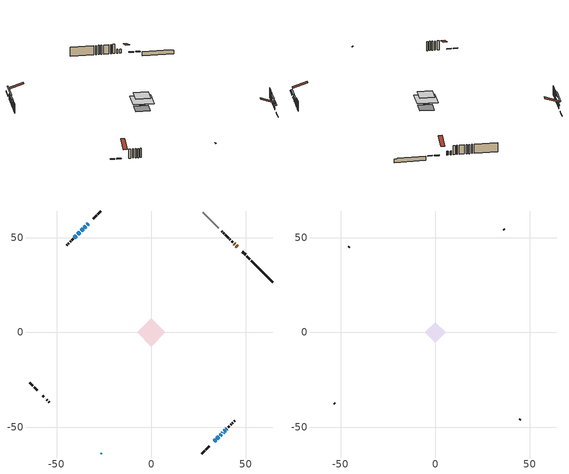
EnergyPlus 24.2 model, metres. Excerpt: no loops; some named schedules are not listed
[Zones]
conditioned space
 floor outside (Floor1 construction): -1.97,0 0,1.97 1.97,0 0,-1.97 z0.53
 floor adiabatic (AdiabaticFloorConstruction): -7.53,0 0,7.53 7.53,0 0,-7.53 z2.97
 floor foundation (Slab1 construction): -5.14,0 0,5.14 5.14,0 0,-5.14 z-1.7
 wall outside (RimJoist1 construction): 26.59,-64.2 28.27,-62.53 / -64.2,-26.59 -62.53,-28.27 / -26.59,64.2 -28.27,62.53 / 52.17,38.63 50.49,40.3 z0.53:0.83
 wall outside (RimJoist2 construction): 28.93,-61.87 30.61,-60.19 / -61.87,-28.93 -60.19,-30.61 / -28.93,61.87 -30.61,60.19 / 49.84,40.96 48.16,42.64 z0.53:0.83
 wall outside (AdiabaticWallConstruction 1): 44.17,46.62 43.79,47.01 z0.53:2.56
 wall outside (AdiabaticWallConstruction): -33.33,57.47 -33.92,56.87 z0.53:2.26; 33.33,-57.47 34,-56.8 / 39.68,-51.12 39.99,-50.81 z0.53:1.5; -34.58,56.22 -35.39,55.41 z0.53:1.01; -36.05,54.75 -37.09,53.71 / 34.65,-56.15 35.69,-55.1 / 36.35,-54.45 37.01,-53.78 / 37.67,-53.13 37.99,-52.8 z0.53:1.67; -37.74,53.05 -38.97,51.83 z0.53:2.56; -39.62,51.18 -40.67,50.13 z0.53:1.98; 38.65,-52.15 39.03,-51.77 z0.53:1.73
 wall outside (Wall1 construction): 40.65,-50.15 41.33,-49.47 / -57.47,-33.33 -56.79,-34.01 / -41.32,49.48 -42,48.8 / 43.13,47.66 42.46,48.34 z0.53:5.41
 wall outside (Wall2 construction): 41.98,-48.82 42.19,-48.61 / -56.13,-34.67 -55.92,-34.88 / -42.66,48.14 -42.87,47.93 / 41.8,49 41.59,49.21 z0.53:5.41
 wall outside (Wall4 construction): 42.85,-47.95 43.18,-47.62 / -55.27,-35.53 -54.94,-35.86 / -43.52,47.28 -43.85,46.95 / 38.49,52.31 38.16,52.64 z0.53:5.41
 wall outside (Wall5 construction): 43.84,-46.96 44.1,-46.69 / -54.28,-36.52 -54.01,-36.79 / -44.51,46.29 -44.78,46.02 / 37.5,53.3 37.23,53.57 z0.53:5.41
 wall foundation (FoundationWall1 construction): 52.83,37.97,-1.7 52.83,37.97,0.53 63.07,27.73,0.53 63.07,27.73,0.19 64.2,26.59,0.19 64.2,26.59,-1.7
 wall othersidecoefficients (AdiabaticWallConstruction 1): 45.44,45.36 44.83,45.97 z0.53:2.56
 wall othersidecoefficients (Wall3 construction): 40.93,49.87 39.15,51.65 z0.53:5.41
 wall adiabatic (Wall7 construction): 35.67,55.13 27.25,63.55 z0.53:5.41
 window (WindowConstruction): -33.33,57.47 -33.92,56.87 z0.53:2.26
 window (WindowConstruction 8): 33.33,-57.47 34,-56.8 z0.53:1.5
 window (WindowConstruction 10): -34.58,56.22 -35.39,55.41 z0.53:1.01
 window (WindowConstruction 1): -36.05,54.75 -37.09,53.71 z0.53:1.67
 window (WindowConstruction 2): 34.65,-56.15 35.69,-55.11 z0.53:1.67
 window (WindowConstruction 3): 36.35,-54.45 37.01,-53.78 z0.53:1.67
 window (WindowConstruction 4): 37.67,-53.13 37.99,-52.8 z0.53:1.67
 window (WindowConstruction 5): -37.74,53.05 -38.97,51.83 z0.53:2.56
 window (WindowConstruction 6): -39.62,51.17 -40.66,50.13 z0.53:1.98
 window (WindowConstruction 9): 38.65,-52.15 39.03,-51.77 z0.53:1.72
 window (WindowConstruction 7): 39.68,-51.11 39.99,-50.81 z0.53:1.5
 door inside (Door): 45.43,45.36 44.83,45.97 z0.53:2.56
 door (Door 1): 44.17,46.62 43.79,47.01 z0.53:2.56
 ceiling adiabatic (AdiabaticFloorConstruction): 0,-7.53 7.53,0 0,7.53 -7.53,0 z2.97
 roof outside (AdiabaticRoofConstruction): -26.09,-64.21,5.41 -26.09,-63.73,5.57 -26.6,-63.73,5.57 -26.6,-64.21,5.41
 skylight (SkylightConstruction): -26.09,-64.2,5.41 -26.09,-63.73,5.56 -26.59,-63.73,5.56 -26.59,-64.2,5.41
attic - vented
 floor to conditioned space (Floor2 construction Reversed): -5.49,0 0,5.49 5.49,0 0,-5.49 z5.41
 wall outside (Wall6 construction): 44.76,-46.04 45.01,-45.79 / -53.35,-37.44 -53.1,-37.69 / -45.43,45.36 -45.68,45.11 / 36.58,54.22 36.33,54.47 z0.53:5.41
 roof outside (Roof1 construction): 32.67,-58.12,5.41 27.33,-52.77,7.93 25.92,-54.18,7.93 31.26,-59.53,5.41; -58.12,-32.67,5.41 -52.77,-27.33,7.93 -54.18,-25.92,7.93 -59.53,-31.26,5.41; -32.67,58.12,5.41 -27.33,52.77,7.93 -25.92,54.18,7.93 -31.26,59.53,5.41; 46.09,44.71,5.41 40.74,39.36,7.93 42.15,37.95,7.93 47.5,43.3,5.41
shading: -34.07,56.73 -33.19,57.61 -33.48,57.9 -34.36,57.02 z2.46; 35.86,-54.94 31.47,-59.33 31.76,-59.62 36.15,-55.23 z4.14; -38.98,51.82 -30.99,59.81 -31.28,60.1 -39.27,52.11 z6.09; -37.23,53.57 -35.9,54.89 -36.2,55.18 -37.52,53.86 z1.87; 35.84,-54.96 34.51,-56.29 34.8,-56.58 36.13,-55.25 z1.87; 37.16,-53.64 36.21,-54.59 36.5,-54.88 37.45,-53.93 z1.87; 38.14,-52.66 37.53,-53.27 37.82,-53.56 38.43,-52.95 z1.87; -40.83,49.97 -35.88,54.92 -36.17,55.21 -41.12,50.26 z5.2; -42.53,48.27 -37.76,53.04 -38.05,53.33 -42.82,48.56 z4.62; 40.89,-49.9 36.78,-54.01 37.08,-54.31 41.19,-50.2 z4.36; 41.86,-48.94 37.82,-52.98 38.11,-53.27 42.15,-49.23 z4.14
[Building]
Building 1: Terrain=Suburbs
[Site:Location]
Montreal Intl AP_QC: Latitude {deg}=45.47; Longitude {deg}=-73.74; Time Zone {hr}=-5; Elevation {m}=36; Keep Site Location Information=Yes
[Site:GroundTemperature:Shallow]
2.07863, -0.316383, -0.508184, 0.628371, 5.19101, 9.73239, 13.6695, 16.1636, 16.3755, 14.347, 10.5102, 6.10817
[Site:WaterMainsTemperature]
Calculation Method=Schedule; Temperature Schedule=mains temperature schedule
[Material] Roughness=Rough; Thermal Absorptance=0.9
Name | Thickness {m} | Conductivity {W/m-K} | Density {kg/m3} | Specific Heat {J/kg-K} | Solar Absorptance | Visible Absorptance
asphalt or fiberglass shingles | 0.00635 | 0.162714 | 1121.4 | 1465.45 | 0.4 | 0.4
asphalt or fiberglass shingles 1 | 0.00635 | 0.162714 | 1121.4 | 1465.45 | 0.7 | 0.7
ceiling loosefill ins | 0.0846667 | 0.0480833 | 16.02 | 1046.75 | 0.7 | 0.7
ceiling stud and cavity | 0.1397 | 0.0768772 | 65.682 | 1177.47 | 0.7 | 0.7
concrete 4.0 in. | 0.1016 | 1.803125 | 2242.8 | 837.4 | 0.7 | 0.7
concrete 8.0 in. | 0.2032 | 1.803125 | 2242.8 | 837.4 | 0.7 | 0.7
door material | 0.04445 | 0.295421 | 512.64 | 1214.23 | 0.7 | 0.7
door material 1 | 0.04445 | 0.0451087 | 512.64 | 1214.23 | 0.7 | 0.7
exterior vertical ins | 0.0298413 | 0.029427 | 32.04 | 1214.23 | 0.7 | 0.7
floor covering | 0.0127 | 0.0433444 | 54.468 | 1339.84 | 0.6 | 0.6
floor rigid ins; rim joist rigid ins; wall rigid ins | 0.051816 | 0.029427 | 32.04 | 1214.23 | 0.7 | 0.7
floor rigid ins 1; roof rigid ins; wall rigid ins 2 | 0.512978 | 0.029427 | 32.04 | 1214.23 | 0.7 | 0.7
floor stud and cavity | 0.1397 | 0.0893242 | 92.3553 | 1139.71 | 0.7 | 0.7
floor stud and cavity 1 | 0.1397 | 1.75129 | 37.0049 | 1207.88 | 0.7 | 0.7
furniture material conditioned space 1 | 0.1524 | 0.115458 | 640.8 | 1214.23 | 0.6 | 0.6
gypsum board | 0.0127 | 0.160291 | 801 | 837.4 | 0.6 | 0.6
gypsum board 1 | 0.0127 | 0.160291 | 801 | 837.4 | 0.7 | 0.7
osb sheathing 0.5 in. | 0.0127 | 0.115458 | 512.64 | 1214.23 | 0.7 | 0.7
osb sheathing 0.75 in. | 0.01905 | 0.115458 | 512.64 | 1214.23 | 0.7 | 0.7
osb sheathing 2.0 in. | 0.0508 | 0.115458 | 512.64 | 1214.23 | 0.7 | 0.7
rim joist stud and cavity | 0.0508 | 0.0453203 | 125.044 | 1163.47 | 0.6 | 0.6
rim joist stud and cavity 1 | 0.0508 | 0.0410046 | 125.044 | 1163.47 | 0.6 | 0.6
roof stud and cavity | 0.18415 | 1.78685 | 37.0049 | 1207.88 | 0.6 | 0.6
wall rigid ins 1 | 0.051816 | 0.029427 | 32.04 | 1214.23 | 0.4 | 0.4
wall stud and cavity | 0.1397 | 0.314844 | 139.0536 | 1170.24 | 0.7 | 0.7
wall stud and cavity 1 | 0.1397 | 0.58773 | 139.0536 | 1170.24 | 0.7 | 0.7
wall stud and cavity 2 | 0.1397 | 0.207399 | 139.0536 | 1170.24 | 0.7 | 0.7
wall stud and cavity 3 | 0.1397 | 0.445742 | 139.0536 | 1170.24 | 0.7 | 0.7
wall stud and cavity 4 | 0.1397 | 0.351067 | 139.0536 | 1170.24 | 0.7 | 0.7
wall stud and cavity 5 | 0.0889 | 6.1454 | 50.32683 | 1063.81 | 0.6 | 0.6
wall stud and cavity 6 | 0.1397 | 0.230274 | 139.0536 | 1170.24 | 0.7 | 0.7
wall stud and cavity 7 | 0.0889 | 0.380278 | 52.3479 | 1209.89 | 0.7 | 0.7
wall stud and cavity 8 | 0.0889 | 0.391764 | 83.0341 | 1211.67 | 0.7 | 0.7
wood siding | 0.0254 | 0.102417 | 544.68 | 1172.36 | 0.4 | 0.4
wood siding 1 | 0.00254 | 0.102417 | 544.68 | 1172.36 | 0.4 | 0.4
wood siding 2; wood siding 3; wood siding 4 | 0.0254 | 0.102417 | 544.68 | 1172.36 | 0.7 | 0.7
[WindowMaterial:SimpleGlazingSystem]
Name | U-Factor {W/m2-K} | Solar Heat Gain Coefficient
SkylightMaterial | 3.81371 | 0.6538
WindowMaterial | 2.17354 | 0.39
WindowMaterial 1 | 2.117894 | 0.4
WindowMaterial 2 | 2.20363 | 0.38
WindowMaterial 3 | 2.45119 | 0.32
WindowMaterial 4 | 2.19795 | 0.39
WindowMaterial 5 | 2.07474 | 0.41
WindowMaterial 6 | 2.49946 | 0.3
WindowMaterial 7 | 2.237132 | 0.37
WindowMaterial 8 | 2.21101 | 0.4
WindowMaterial 9 | 2.42678 | 0.32
[Construction]
AdiabaticFloorConstruction: floor stud and cavity 1, floor rigid ins 1, osb sheathing 0.75 in., floor covering
AdiabaticRoofConstruction: asphalt or fiberglass shingles 1, roof rigid ins, osb sheathing 0.75 in., roof stud and cavity
AdiabaticWallConstruction: wood siding 3, wall rigid ins 2, wall stud and cavity 7, gypsum board
AdiabaticWallConstruction 1: wood siding 4, wall rigid ins 2, wall stud and cavity 7, gypsum board
Door: door material
Door 1: door material 1
Floor1 construction: floor stud and cavity, floor rigid ins, osb sheathing 0.75 in., floor covering
Floor2 construction Reversed: gypsum board, ceiling stud and cavity, ceiling loosefill ins
FoundationWall1 construction: concrete 8.0 in., gypsum board 1
furniture construction conditioned space 1: furniture material conditioned space 1
PartitionWallConstruction: gypsum board, wall stud and cavity 8, gypsum board
RimJoist1 construction: wood siding 2, osb sheathing 2.0 in., rim joist stud and cavity
RimJoist2 construction: wood siding 2, rim joist rigid ins, osb sheathing 2.0 in., rim joist stud and cavity 1
Roof1 construction: asphalt or fiberglass shingles
SkylightConstruction: SkylightMaterial
Slab1 construction: concrete 4.0 in.
Wall1 construction: wood siding, wall rigid ins, osb sheathing 0.5 in., wall stud and cavity, gypsum board
Wall2 construction: wood siding, wall rigid ins, osb sheathing 0.5 in., wall stud and cavity 1, gypsum board
Wall3 construction: wall rigid ins 1, osb sheathing 0.5 in., wall stud and cavity 2, gypsum board
Wall4 construction: wood siding, wall rigid ins, osb sheathing 0.5 in., wall stud and cavity 3, gypsum board
Wall5 construction: wood siding, wall rigid ins, osb sheathing 0.5 in., wall stud and cavity 4, gypsum board
Wall6 construction: wood siding 1, wall stud and cavity 5
Wall7 construction: wall rigid ins 1, osb sheathing 0.5 in., wall stud and cavity 6, gypsum board
WindowConstruction: WindowMaterial
WindowConstruction 1; WindowConstruction 2: WindowMaterial 1
WindowConstruction 10: WindowMaterial 9
WindowConstruction 3: WindowMaterial 2
WindowConstruction 4: WindowMaterial 3
WindowConstruction 5: WindowMaterial 4
WindowConstruction 6: WindowMaterial 5
WindowConstruction 7: WindowMaterial 6
WindowConstruction 8: WindowMaterial 7
WindowConstruction 9: WindowMaterial 8
[Zone] Multiplier=1; Part of Total Floor Area=Yes
Name | Volume {m3}
attic - vented | 24.8448
conditioned space | 413.2
[Space]
Name | Zone | Volume {m3}
attic - vented 1 | attic - vented | 24.8448
conditioned space 1 | conditioned space | 413.2
[ZoneInfiltration:EffectiveLeakageArea]
infil attic - vented 1: Zone or Space=attic - vented 1; Schedule=Always On Discrete; Effective Air Leakage Area {cm2}=2412.8; Stack Coefficient=0.000514488; Wind Coefficient=1.53253e-05
[ZoneMixing]
whole house fan mix: Zone or Space=attic - vented; Schedule=Always On Continuous; Design Flow Rate Calculation Method=Flow/Zone; Design Flow Rate {m3/s}=0; Source Zone or Space=conditioned space
[SurfaceProperty:ExposedFoundationPerimeter]
Slab1: Exposed Perimeter Calculation Method=TotalExposedPerimeter; Total Exposed Perimeter {m}=16.087
[SurfaceProperty:OtherSideCoefficients]
other non-freezing space: Combined Convective/Radiative Film Coefficient {W/m2-K}=8.35; Constant Temperature Coefficient=1; External Dry-Bulb Temperature Coefficient=0; Ground Temperature Coefficient=0; Wind Speed Coefficient=0; Zone Air Temperature Coefficient=0; Constant Temperature Schedule=other non-freezing space; Previous Other Side Temperature Coefficient=0
[InternalMass] Zone or ZoneList=conditioned space; Space or SpaceList=conditioned space 1
Name | Construction | Surface Area {m2}
furniture mass conditioned space 1 | furniture construction conditioned space 1 | 69.588
partition wall mass | PartitionWallConstruction | 173.97
[Lights]
interior lighting: Zone or ZoneList or Space or SpaceList=conditioned space 1; Schedule=interior lighting schedule; Design Level Calculation Method=LightingLevel; Lighting Level {W}=343.2; Return Air Fraction=0; Fraction Radiant=0.6; Fraction Visible=0.2; Fraction Replaceable=1
[People]
occupants: Zone or ZoneList or Space or SpaceList=conditioned space 1; Number of People Schedule=occupants schedule; Number of People Calculation Method=People; Number of People=3; Fraction Radiant=0.314171; Sensible Heat Fraction=0.56303; Activity Level Schedule=occupants activity schedule; Carbon Dioxide Generation Rate {m3/s-W}=0; Enable ASHRAE 55 Comfort Warnings=No; Mean Radiant Temperature Calculation Type=EnclosureAveraged
[ElectricEquipment] Zone or ZoneList or Space or SpaceList=conditioned space 1; Design Level Calculation Method=EquipmentLevel
Name | Schedule | Design Level {W} | Fraction Latent | Fraction Radiant | Fraction Lost
clothes dryer | clothes dryer schedule | 140.772 | 0.015 | 0.081 | 0.85
clothes washer | clothes washer schedule | 32.1985 | 0.03 | 0.162 | 0.7
cooking range | cooking range schedule | 208.969 | 0.08 | 0.432 | 0.2
dishwasher | dishwasher schedule | 66.8632 | 0.3 | 0.18 | 0.4
fridge | fridge schedule | 72.9452 | 0 | 0.6 | 0
mech vent bath fan 0 | mech vent bath fan 0 schedule | 50.2 | 0 | 0 | 1
mech vent bath fan 1 | mech vent bath fan 1 schedule | 50.2 | 0 | 0 | 1
mech vent house fan | mech vent house fan schedule | 0 | 0 | 0 | 1
mech vent house fan cfis | mech vent house fan cfis schedule | 0 | 0 | 0 | 0
mech vent range fan 0 | mech vent range fan 0 schedule | 57 | 0 | 0 | 1
misc plug loads | misc plug loads schedule | 494.7 | 0.045 | 0.513 | 0.1
whole house fan | Always On Discrete | 0 | 0 | 0 | 1
[OtherEquipment] Zone or ZoneList or Space or SpaceList=conditioned space 1; Design Level Calculation Method=EquipmentLevel
Name | Fuel Type | Schedule | Design Level {W} | Fraction Latent | Fraction Radiant | Fraction Lost
clothes dryer 1 | Electricity | clothes dryer schedule | 0 | 0.015 | 0.081 | 0.85
cooking range 1 | Electricity | cooking range schedule | 0 | 0.08 | 0.432 | 0.2
general water use latent | None | general water use schedule | 59.3978 | 1 | 0 | 0
general water use sensible | None | general water use schedule | -58.539 | 0 | 0.6 | 0
mech vent house fan latent load | None | Always On Discrete | 0 | 1 | 0 | 0
mech vent house fan sensible load | None | Always On Discrete | 0 | 0 | 0 | 0
water heater energy adjustment1 | Electricity | Always On Discrete | 0.01 | 0 | 0 | 1
[ZoneInfiltration:DesignFlowRate] Zone or ZoneList or Space or SpaceList=conditioned space 1; Schedule=Always On Discrete; Design Flow Rate Calculation Method=Flow/Zone; Design Flow Rate {m3/s}=0
infil flow; natural vent flow; whole house fan flow
[Foundation:Kiva]
Foundation Kiva 1: Initial Indoor Air Temperature {C}=18; Wall Height Above Grade {m}=0.530017; Wall Depth Below Slab {m}=0.2032; Custom Block Material Name 1=exterior vertical ins; Custom Block Depth 1 {m}=2.23001; Custom Block X Position 1 {m}=0.2159; Custom Block Z Position 1 {m}=0
[Foundation:Kiva:Settings]
Soil Conductivity {W/m-K}=0.849921; Soil Density {kg/m3}=1842.3; Soil Specific Heat {J/kg-K}=418.7; Ground Solar Absorptivity=0.9; Ground Thermal Absorptivity=0.9; Ground Surface Roughness {m}=0.03; Far-Field Width {m}=40; Deep-Ground Boundary Condition=ZeroFlux; Deep-Ground Depth {m}=40; Minimum Cell Dimension {m}=0.2; Maximum Cell Growth Coefficient=3; Simulation Timestep=Timestep
[Exterior:Lights]
exterior lighting: Schedule=exterior lighting schedule; Design Level {W}=75.6
[Schedule:Constant]
Name | Hourly Value
Always On Continuous; mech vent house fan schedule; mech vent house fan cfis schedule; Always On Discrete | 1
other non-freezing space; fridge schedule | 0
occupants activity schedule | 117.228
[Schedule:Week:Daily]
interior lighting schedule Week Rule - Jan1-Jan27: interior lighting schedule day, interior lighting schedule day, interior lighting schedule day, interior lighting schedule day, interior lighting schedule day, interior lighting schedule day, interior lighting schedule day, interior lighting schedule default day, interior lighting schedule default day, interior lighting schedule default day, interior lighting schedule default day, interior lighting schedule default day
interior lighting schedule Week Rule - Jan28-Feb3: interior lighting schedule day, interior lighting schedule day, interior lighting schedule day, interior lighting schedule day, interior lighting schedule day 1, interior lighting schedule day 1, interior lighting schedule day 1, interior lighting schedule default day, interior lighting schedule default day, interior lighting schedule default day, interior lighting schedule default day, interior lighting schedule default day
interior lighting schedule Week Rule - Feb4-Feb24: interior lighting schedule day 1, interior lighting schedule day 1, interior lighting schedule day 1, interior lighting schedule day 1, interior lighting schedule day 1, interior lighting schedule day 1, interior lighting schedule day 1, interior lighting schedule default day, interior lighting schedule default day, interior lighting schedule default day, interior lighting schedule default day, interior lighting schedule default day
interior lighting schedule Week Rule - Feb25-Mar3: interior lighting schedule day 1, interior lighting schedule day 1, interior lighting schedule day 1, interior lighting schedule day 1, interior lighting schedule day 2, interior lighting schedule day 2, interior lighting schedule day 2, interior lighting schedule default day, interior lighting schedule default day, interior lighting schedule default day, interior lighting schedule default day, interior lighting schedule default day
interior lighting schedule Week Rule - Mar4-Mar31: interior lighting schedule day 2, interior lighting schedule day 2, interior lighting schedule day 2, interior lighting schedule day 2, interior lighting schedule day 2, interior lighting schedule day 2, interior lighting schedule day 2, interior lighting schedule default day, interior lighting schedule default day, interior lighting schedule default day, interior lighting schedule default day, interior lighting schedule default day
interior lighting schedule Week Rule - Apr1-Apr28: interior lighting schedule day 3, interior lighting schedule day 3, interior lighting schedule day 3, interior lighting schedule day 3, interior lighting schedule day 3, interior lighting schedule day 3, interior lighting schedule day 3, interior lighting schedule default day, interior lighting schedule default day, interior lighting schedule default day, interior lighting schedule default day, interior lighting schedule default day
interior lighting schedule Week Rule - Apr29-May5: interior lighting schedule day 3, interior lighting schedule day 3, interior lighting schedule day 4, interior lighting schedule day 4, interior lighting schedule day 4, interior lighting schedule day 4, interior lighting schedule day 4, interior lighting schedule default day, interior lighting schedule default day, interior lighting schedule default day, interior lighting schedule default day, interior lighting schedule default day
interior lighting schedule Week Rule - May6-May26: interior lighting schedule day 4, interior lighting schedule day 4, interior lighting schedule day 4, interior lighting schedule day 4, interior lighting schedule day 4, interior lighting schedule day 4, interior lighting schedule day 4, interior lighting schedule default day, interior lighting schedule default day, interior lighting schedule default day, interior lighting schedule default day, interior lighting schedule default day
interior lighting schedule Week Rule - May27-Jun2: interior lighting schedule day 4, interior lighting schedule day 4, interior lighting schedule day 4, interior lighting schedule day 4, interior lighting schedule day 4, interior lighting schedule day 5, interior lighting schedule day 5, interior lighting schedule default day, interior lighting schedule default day, interior lighting schedule default day, interior lighting schedule default day, interior lighting schedule default day
interior lighting schedule Week Rule - Jun3-Jun30: interior lighting schedule day 5, interior lighting schedule day 5, interior lighting schedule day 5, interior lighting schedule day 5, interior lighting schedule day 5, interior lighting schedule day 5, interior lighting schedule day 5, interior lighting schedule default day, interior lighting schedule default day, interior lighting schedule default day, interior lighting schedule default day, interior lighting schedule default day
interior lighting schedule Week Rule - Jul1-Jul28: interior lighting schedule day 6, interior lighting schedule day 6, interior lighting schedule day 6, interior lighting schedule day 6, interior lighting schedule day 6, interior lighting schedule day 6, interior lighting schedule day 6, interior lighting schedule default day, interior lighting schedule default day, interior lighting schedule default day, interior lighting schedule default day, interior lighting schedule default day
interior lighting schedule Week Rule - Jul29-Aug4: interior lighting schedule day 6, interior lighting schedule day 6, interior lighting schedule day 6, interior lighting schedule day 7, interior lighting schedule day 7, interior lighting schedule day 7, interior lighting schedule day 7, interior lighting schedule default day, interior lighting schedule default day, interior lighting schedule default day, interior lighting schedule default day, interior lighting schedule default day
interior lighting schedule Week Rule - Aug5-Aug25: interior lighting schedule day 7, interior lighting schedule day 7, interior lighting schedule day 7, interior lighting schedule day 7, interior lighting schedule day 7, interior lighting schedule day 7, interior lighting schedule day 7, interior lighting schedule default day, interior lighting schedule default day, interior lighting schedule default day, interior lighting schedule default day, interior lighting schedule default day
interior lighting schedule Week Rule - Aug26-Sep1: interior lighting schedule day 7, interior lighting schedule day 7, interior lighting schedule day 7, interior lighting schedule day 7, interior lighting schedule day 7, interior lighting schedule day 7, interior lighting schedule day 8, interior lighting schedule default day, interior lighting schedule default day, interior lighting schedule default day, interior lighting schedule default day, interior lighting schedule default day
interior lighting schedule Week Rule - Sep2-Sep29: interior lighting schedule day 8, interior lighting schedule day 8, interior lighting schedule day 8, interior lighting schedule day 8, interior lighting schedule day 8, interior lighting schedule day 8, interior lighting schedule day 8, interior lighting schedule default day, interior lighting schedule default day, interior lighting schedule default day, interior lighting schedule default day, interior lighting schedule default day
interior lighting schedule Week Rule - Sep30-Oct6: interior lighting schedule day 8, interior lighting schedule day 9, interior lighting schedule day 9, interior lighting schedule day 9, interior lighting schedule day 9, interior lighting schedule day 9, interior lighting schedule day 9, interior lighting schedule default day, interior lighting schedule default day, interior lighting schedule default day, interior lighting schedule default day, interior lighting schedule default day
interior lighting schedule Week Rule - Oct7-Oct27: interior lighting schedule day 9, interior lighting schedule day 9, interior lighting schedule day 9, interior lighting schedule day 9, interior lighting schedule day 9, interior lighting schedule day 9, interior lighting schedule day 9, interior lighting schedule default day, interior lighting schedule default day, interior lighting schedule default day, interior lighting schedule default day, interior lighting schedule default day
interior lighting schedule Week Rule - Oct28-Nov3: interior lighting schedule day 9, interior lighting schedule day 9, interior lighting schedule day 9, interior lighting schedule day 9, interior lighting schedule day 10, interior lighting schedule day 10, interior lighting schedule day 10, interior lighting schedule default day, interior lighting schedule default day, interior lighting schedule default day, interior lighting schedule default day, interior lighting schedule default day
interior lighting schedule Week Rule - Nov4-Nov24: interior lighting schedule day 10, interior lighting schedule day 10, interior lighting schedule day 10, interior lighting schedule day 10, interior lighting schedule day 10, interior lighting schedule day 10, interior lighting schedule day 10, interior lighting schedule default day, interior lighting schedule default day, interior lighting schedule default day, interior lighting schedule default day, interior lighting schedule default day
interior lighting schedule Week Rule - Nov25-Dec1: interior lighting schedule day 10, interior lighting schedule day 10, interior lighting schedule day 10, interior lighting schedule day 10, interior lighting schedule day 10, interior lighting schedule day 10, interior lighting schedule day 11, interior lighting schedule default day, interior lighting schedule default day, interior lighting schedule default day, interior lighting schedule default day, interior lighting schedule default day
interior lighting schedule Week Rule - Dec2-Dec31: interior lighting schedule day 11, interior lighting schedule day 11, interior lighting schedule day 11, interior lighting schedule day 11, interior lighting schedule day 11, interior lighting schedule day 11, interior lighting schedule day 11, interior lighting schedule default day, interior lighting schedule default day, interior lighting schedule default day, interior lighting schedule default day, interior lighting schedule default day
occupants schedule Week Rule - Jan1-Dec31: occupants schedule day, occupants schedule day, occupants schedule day, occupants schedule day, occupants schedule day, occupants schedule day, occupants schedule day, occupants schedule default day, occupants schedule default day, occupants schedule default day, occupants schedule default day, occupants schedule default day
clothes dryer schedule Week Rule - Jan1-Dec31: clothes dryer schedule day, clothes dryer schedule day, clothes dryer schedule day, clothes dryer schedule day, clothes dryer schedule day, clothes dryer schedule day, clothes dryer schedule day, clothes dryer schedule default day, clothes dryer schedule default day, clothes dryer schedule default day, clothes dryer schedule default day, clothes dryer schedule default day
clothes washer schedule Week Rule - Jan1-Dec31: clothes washer schedule day, clothes washer schedule day, clothes washer schedule day, clothes washer schedule day, clothes washer schedule day, clothes washer schedule day, clothes washer schedule day, clothes washer schedule default day, clothes washer schedule default day, clothes washer schedule default day, clothes washer schedule default day, clothes washer schedule default day
cooking range schedule Week Rule - Jan1-Dec31: cooking range schedule day, cooking range schedule day, cooking range schedule day, cooking range schedule day, cooking range schedule day, cooking range schedule day, cooking range schedule day, cooking range schedule default day, cooking range schedule default day, cooking range schedule default day, cooking range schedule default day, cooking range schedule default day
dishwasher schedule Week Rule - Jan1-Dec31: dishwasher schedule day, dishwasher schedule day, dishwasher schedule day, dishwasher schedule day, dishwasher schedule day, dishwasher schedule day, dishwasher schedule day, dishwasher schedule default day, dishwasher schedule default day, dishwasher schedule default day, dishwasher schedule default day, dishwasher schedule default day
mech vent bath fan 0 schedule Week Rule - Jan1-Dec31: mech vent bath fan 0 schedule day, mech vent bath fan 0 schedule day, mech vent bath fan 0 schedule day, mech vent bath fan 0 schedule day, mech vent bath fan 0 schedule day, mech vent bath fan 0 schedule day, mech vent bath fan 0 schedule day, mech vent bath fan 0 schedule default day, mech vent bath fan 0 schedule default day, mech vent bath fan 0 schedule default day, mech vent bath fan 0 schedule default day, mech vent bath fan 0 schedule default day
mech vent bath fan 1 schedule Week Rule - Jan1-Dec31: mech vent bath fan 1 schedule day, mech vent bath fan 1 schedule day, mech vent bath fan 1 schedule day, mech vent bath fan 1 schedule day, mech vent bath fan 1 schedule day, mech vent bath fan 1 schedule day, mech vent bath fan 1 schedule day, mech vent bath fan 1 schedule default day, mech vent bath fan 1 schedule default day, mech vent bath fan 1 schedule default day, mech vent bath fan 1 schedule default day, mech vent bath fan 1 schedule default day
mech vent range fan 0 schedule Week Rule - Jan1-Dec31: mech vent range fan 0 schedule day, mech vent range fan 0 schedule day, mech vent range fan 0 schedule day, mech vent range fan 0 schedule day, mech vent range fan 0 schedule day, mech vent range fan 0 schedule day, mech vent range fan 0 schedule day, mech vent range fan 0 schedule default day, mech vent range fan 0 schedule default day, mech vent range fan 0 schedule default day, mech vent range fan 0 schedule default day, mech vent range fan 0 schedule default day
misc plug loads schedule Week Rule - Jan1-Dec31: misc plug loads schedule day, misc plug loads schedule day, misc plug loads schedule day, misc plug loads schedule day, misc plug loads schedule day, misc plug loads schedule day, misc plug loads schedule day, misc plug loads schedule default day, misc plug loads schedule default day, misc plug loads schedule default day, misc plug loads schedule default day, misc plug loads schedule default day
general water use schedule Week Rule - Jan1-Dec31: general water use schedule day, general water use schedule day, general water use schedule day, general water use schedule day, general water use schedule day, general water use schedule day, general water use schedule day, general water use schedule default day, general water use schedule default day, general water use schedule default day, general water use schedule default day, general water use schedule default day
exterior lighting schedule Week Rule - Jan1-Jan27: exterior lighting schedule day, exterior lighting schedule day, exterior lighting schedule day, exterior lighting schedule day, exterior lighting schedule day, exterior lighting schedule day, exterior lighting schedule day, exterior lighting schedule default day, exterior lighting schedule default day, exterior lighting schedule default day, exterior lighting schedule default day, exterior lighting schedule default day
exterior lighting schedule Week Rule - Jan28-Feb3: exterior lighting schedule day, exterior lighting schedule day, exterior lighting schedule day, exterior lighting schedule day, exterior lighting schedule day 1, exterior lighting schedule day 1, exterior lighting schedule day 1, exterior lighting schedule default day, exterior lighting schedule default day, exterior lighting schedule default day, exterior lighting schedule default day, exterior lighting schedule default day
exterior lighting schedule Week Rule - Feb4-Feb24: exterior lighting schedule day 1, exterior lighting schedule day 1, exterior lighting schedule day 1, exterior lighting schedule day 1, exterior lighting schedule day 1, exterior lighting schedule day 1, exterior lighting schedule day 1, exterior lighting schedule default day, exterior lighting schedule default day, exterior lighting schedule default day, exterior lighting schedule default day, exterior lighting schedule default day
exterior lighting schedule Week Rule - Feb25-Mar3: exterior lighting schedule day 1, exterior lighting schedule day 1, exterior lighting schedule day 1, exterior lighting schedule day 1, exterior lighting schedule day 2, exterior lighting schedule day 2, exterior lighting schedule day 2, exterior lighting schedule default day, exterior lighting schedule default day, exterior lighting schedule default day, exterior lighting schedule default day, exterior lighting schedule default day
exterior lighting schedule Week Rule - Mar4-Mar31: exterior lighting schedule day 2, exterior lighting schedule day 2, exterior lighting schedule day 2, exterior lighting schedule day 2, exterior lighting schedule day 2, exterior lighting schedule day 2, exterior lighting schedule day 2, exterior lighting schedule default day, exterior lighting schedule default day, exterior lighting schedule default day, exterior lighting schedule default day, exterior lighting schedule default day
exterior lighting schedule Week Rule - Apr1-Apr28: exterior lighting schedule day 3, exterior lighting schedule day 3, exterior lighting schedule day 3, exterior lighting schedule day 3, exterior lighting schedule day 3, exterior lighting schedule day 3, exterior lighting schedule day 3, exterior lighting schedule default day, exterior lighting schedule default day, exterior lighting schedule default day, exterior lighting schedule default day, exterior lighting schedule default day
exterior lighting schedule Week Rule - Apr29-May5: exterior lighting schedule day 3, exterior lighting schedule day 3, exterior lighting schedule day 4, exterior lighting schedule day 4, exterior lighting schedule day 4, exterior lighting schedule day 4, exterior lighting schedule day 4, exterior lighting schedule default day, exterior lighting schedule default day, exterior lighting schedule default day, exterior lighting schedule default day, exterior lighting schedule default day
exterior lighting schedule Week Rule - May6-May26: exterior lighting schedule day 4, exterior lighting schedule day 4, exterior lighting schedule day 4, exterior lighting schedule day 4, exterior lighting schedule day 4, exterior lighting schedule day 4, exterior lighting schedule day 4, exterior lighting schedule default day, exterior lighting schedule default day, exterior lighting schedule default day, exterior lighting schedule default day, exterior lighting schedule default day
exterior lighting schedule Week Rule - May27-Jun2: exterior lighting schedule day 4, exterior lighting schedule day 4, exterior lighting schedule day 4, exterior lighting schedule day 4, exterior lighting schedule day 4, exterior lighting schedule day 5, exterior lighting schedule day 5, exterior lighting schedule default day, exterior lighting schedule default day, exterior lighting schedule default day, exterior lighting schedule default day, exterior lighting schedule default day
[Schedule:Year]
interior lighting schedule: interior lighting schedule Week Rule - Jan1-Jan27, 1, 1, 1, 27, interior lighting schedule Week Rule - Jan28-Feb3, 1, 28, 2, 3, interior lighting schedule Week Rule - Feb4-Feb24, 2, 4, 2, 24, interior lighting schedule Week Rule - Feb25-Mar3, 2, 25, 3, 3, interior lighting schedule Week Rule - Mar4-Mar31, 3, 4, 3, 31, interior lighting schedule Week Rule - Apr1-Apr28, 4, 1, 4, 28, interior lighting schedule Week Rule - Apr29-May5, 4, 29, 5, 5, interior lighting schedule Week Rule - May6-May26, 5, 6, 5, 26, interior lighting schedule Week Rule - May27-Jun2, 5, 27, 6, 2, interior lighting schedule Week Rule - Jun3-Jun30, 6, 3, 6, 30, interior lighting schedule Week Rule - Jul1-Jul28, 7, 1, 7, 28, interior lighting schedule Week Rule - Jul29-Aug4, 7, 29, 8, 4, interior lighting schedule Week Rule - Aug5-Aug25, 8, 5, 8, 25, interior lighting schedule Week Rule - Aug26-Sep1, 8, 26, 9, 1, interior lighting schedule Week Rule - Sep2-Sep29, 9, 2, 9, 29, interior lighting schedule Week Rule - Sep30-Oct6, 9, 30, 10, 6, interior lighting schedule Week Rule - Oct7-Oct27, 10, 7, 10, 27, interior lighting schedule Week Rule - Oct28-Nov3, 10, 28, 11, 3, interior lighting schedule Week Rule - Nov4-Nov24, 11, 4, 11, 24, interior lighting schedule Week Rule - Nov25-Dec1, 11, 25, 12, 1, interior lighting schedule Week Rule - Dec2-Dec31, 12, 2, 12, 31
occupants schedule: occupants schedule Week Rule - Jan1-Dec31, 1, 1, 12, 31
clothes dryer schedule: clothes dryer schedule Week Rule - Jan1-Dec31, 1, 1, 12, 31
clothes washer schedule: clothes washer schedule Week Rule - Jan1-Dec31, 1, 1, 12, 31
cooking range schedule: cooking range schedule Week Rule - Jan1-Dec31, 1, 1, 12, 31
dishwasher schedule: dishwasher schedule Week Rule - Jan1-Dec31, 1, 1, 12, 31
mech vent bath fan 0 schedule: mech vent bath fan 0 schedule Week Rule - Jan1-Dec31, 1, 1, 12, 31
mech vent bath fan 1 schedule: mech vent bath fan 1 schedule Week Rule - Jan1-Dec31, 1, 1, 12, 31
mech vent range fan 0 schedule: mech vent range fan 0 schedule Week Rule - Jan1-Dec31, 1, 1, 12, 31
misc plug loads schedule: misc plug loads schedule Week Rule - Jan1-Dec31, 1, 1, 12, 31
general water use schedule: general water use schedule Week Rule - Jan1-Dec31, 1, 1, 12, 31
exterior lighting schedule: exterior lighting schedule Week Rule - Jan1-Jan27, 1, 1, 1, 27, exterior lighting schedule Week Rule - Jan28-Feb3, 1, 28, 2, 3, exterior lighting schedule Week Rule - Feb4-Feb24, 2, 4, 2, 24, exterior lighting schedule Week Rule - Feb25-Mar3, 2, 25, 3, 3, exterior lighting schedule Week Rule - Mar4-Mar31, 3, 4, 3, 31, exterior lighting schedule Week Rule - Apr1-Apr28, 4, 1, 4, 28, exterior lighting schedule Week Rule - Apr29-May5, 4, 29, 5, 5, exterior lighting schedule Week Rule - May6-May26, 5, 6, 5, 26, exterior lighting schedule Week Rule - May27-Jun2, 5, 27, 6, 2, exterior lighting schedule Week Rule - Jun3-Jun30, 6, 3, 6, 30, exterior lighting schedule Week Rule - Jul1-Jul28, 7, 1, 7, 28, exterior lighting schedule Week Rule - Jul29-Aug4, 7, 29, 8, 4, exterior lighting schedule Week Rule - Aug5-Aug25, 8, 5, 8, 25, exterior lighting schedule Week Rule - Aug26-Sep1, 8, 26, 9, 1, exterior lighting schedule Week Rule - Sep2-Sep29, 9, 2, 9, 29, exterior lighting schedule Week Rule - Sep30-Oct6, 9, 30, 10, 6, exterior lighting schedule Week Rule - Oct7-Oct27, 10, 7, 10, 27, exterior lighting schedule Week Rule - Oct28-Nov3, 10, 28, 11, 3, exterior lighting schedule Week Rule - Nov4-Nov24, 11, 4, 11, 24, exterior lighting schedule Week Rule - Nov25-Dec1, 11, 25, 12, 1, exterior lighting schedule Week Rule - Dec2-Dec31, 12, 2, 12, 31
[Schedule:Compact]
mains temperature schedule: Through: 01/01, For: AllDays, Until: 24:00, 6.56833, Through: 01/02, For: AllDays, Until: 24:00, 6.48722, Through: 01/03, For: AllDays, Until: 24:00, 6.40722, Through: 01/04, For: AllDays, Until: 24:00, 6.32889, Through: 01/05, For: AllDays, Until: 24:00, 6.25167, Through: 01/06, For: AllDays, Until: 24:00, 6.17611, Through: 01/07, For: AllDays, Until: 24:00, 6.10222, Through: 01/08, For: AllDays, Until: 24:00, 6.02944, Through: 01/09, For: AllDays, Until: 24:00, 5.95833, Through: 01/10, For: AllDays, Until: 24:00, 5.88889, Through: 01/11, For: AllDays, Until: 24:00, 5.82056, Through: 01/12, For: AllDays, Until: 24:00, 5.75444, Through: 01/13, For: AllDays, Until: 24:00, 5.68944, Through: 01/14, For: AllDays, Until: 24:00, 5.62611, Through: 01/15, For: AllDays, Until: 24:00, 5.56444, Through: 01/16, For: AllDays, Until: 24:00, 5.50444, Through: 01/17, For: AllDays, Until: 24:00, 5.44611, Through: 01/18, For: AllDays, Until: 24:00, 5.38944, Through: 01/19, For: AllDays, Until: 24:00, 5.33389, Through: 01/20, For: AllDays, Until: 24:00, 5.28111, Through: 01/21, For: AllDays, Until: 24:00, 5.22944, Through: 01/22, For: AllDays, Until: 24:00, 5.17944, Through: 01/23, For: AllDays, Until: 24:00, 5.13111, Through: 01/24, For: AllDays, Until: 24:00, 5.085, Through: 01/25, For: AllDays, Until: 24:00, 5.04056, Through: 01/26, For: AllDays, Until: 24:00, 4.99778, Through: 01/27, For: AllDays, Until: 24:00, 4.95667, Through: 01/28, For: AllDays, Until: 24:00, 4.91778, Through: 01/29, For: AllDays, Until: 24:00, 4.88056, Through: 01/30, For: AllDays, Until: 24:00, 4.845, Through: 01/31, For: AllDays, Until: 24:00, 4.81167, Through: 02/01, For: AllDays, Until: 24:00, 4.77944, Through: 02/02, For: AllDays, Until: 24:00, 4.75, Through: 02/03, For: AllDays, Until: 24:00, 4.72167, Through: 02/04, For: AllDays, Until: 24:00, 4.69611, Through: 02/05, For: AllDays, Until: 24:00, 4.67167, Through: 02/06, For: AllDays, Until: 24:00, 4.64944, Through: 02/07, For: AllDays, Until: 24:00, 4.62889, Through: 02/08, For: AllDays, Until: 24:00, 4.61056, Through: 02/09, For: AllDays, Until: 24:00, 4.59389, Through: 02/10, For: AllDays, Until: 24:00, 4.57944, Through: 02/11, For: AllDays, Until: 24:00, 4.56667, Through: 02/12, For: AllDays, Until: 24:00, 4.55611, Through: 02/13, For: AllDays, Until: 24:00, 4.54722, Through: 02/14, For: AllDays, Until: 24:00, 4.54056, Through: 02/15, For: AllDays, Until: 24:00, 4.53556, Through: 02/16, For: AllDays, Until: 24:00, 4.53278, Through: 02/17, For: AllDays, Until: 24:00, 4.53167, Through: 02/18, For: AllDays, Until: 24:00, 4.53278, Through: 02/19, For: AllDays, Until: 24:00, 4.53556, Through: 02/20, For: AllDays, Until: 24:00, 4.54056, Through: 02/21, For: AllDays, Until: 24:00, 4.54722, Through: 02/22, For: AllDays, Until: 24:00, 4.55611, Through: 02/23, For: AllDays, Until: 24:00, 4.56667, Through: 02/24, For: AllDays, Until: 24:00, 4.57944, Through: 02/25, For: AllDays, Until: 24:00, 4.59389, Through: 02/26, For: AllDays, Until: 24:00, 4.61056, Through: 02/27, For: AllDays, Until: 24:00, 4.62889, Through: 02/28, For: AllDays, Until: 24:00, 4.64889, Through: 03/01, For: AllDays, Until: 24:00, 4.67111, Through: 03/02, For: AllDays, Until: 24:00, 4.69556, Through: 03/03, For: AllDays, Until: 24:00, 4.72167, Through: 03/04, For: AllDays, Until: 24:00, 4.74944, Through: 03/05, For: AllDays, Until: 24:00, 4.77944, Through: 03/06, For: AllDays, Until: 24:00, 4.81111, Through: 03/07, For: AllDays, Until: 24:00, 4.84444, Through: 03/08, For: AllDays, Until: 24:00, 4.88, Through: 03/09, For: AllDays, Until: 24:00, 4.91722, Through: 03/10, For: AllDays, Until: 24:00, 4.95611, Through: 03/11, For: AllDays, Until: 24:00, 4.99722, Through: 03/12, For: AllDays, Until: 24:00, 5.04, Through: 03/13, For: AllDays, Until: 24:00, 5.08444, Through: 03/14, For: AllDays, Until: 24:00, 5.13056, Through: 03/15, For: AllDays, Until: 24:00, 5.17889, Through: 03/16, For: AllDays, Until: 24:00, 5.22833, Through: 03/17, For: AllDays, Until: 24:00, 5.28, Through: 03/18, For: AllDays, Until: 24:00, 5.33333, Through: 03/19, For: AllDays, Until: 24:00, 5.38833, Through: 03/20, For: AllDays, Until: 24:00, 5.445, Through: 03/21, For: AllDays, Until: 24:00, 5.50333, Through: 03/22, For: AllDays, Until: 24:00, 5.56333, Through: 03/23, For: AllDays, Until: 24:00, 5.625, Through: 03/24, For: AllDays, Until: 24:00, 5.68833, Through: 03/25, For: AllDays, Until: 24:00, 5.75333, Through: 03/26, For: AllDays, Until: 24:00, 5.81944, Through: 03/27, For: AllDays, Until: 24:00, 5.88778, Through: 03/28, For: AllDays, Until: 24:00, 5.95722, Through: 03/29, For: AllDays, Until: 24:00, 6.02833, Through: 03/30, For: AllDays, Until: 24:00, 6.10111, Through: 03/31, For: AllDays, Until: 24:00, 6.175, Through: 04/01, For: AllDays, Until: 24:00, 6.25056, Through: 04/02, For: AllDays, Until: 24:00, 6.32778, Through: 04/03, For: AllDays, Until: 24:00, 6.40611, Through: 04/04, For: AllDays, Until: 24:00, 6.48556, Through: 04/05, For: AllDays, Until: 24:00, 6.56722, Through: 04/06, For: AllDays, Until: 24:00, 6.64944, Through: 04/07, For: AllDays, Until: 24:00, 6.73333, Through: 04/08, For: AllDays, Until: 24:00, 6.81833, Through: 04/09, For: AllDays, Until: 24:00, 6.905, Through: 04/10, For: AllDays, Until: 24:00, 6.99278, Through: 04/11, For: AllDays, Until: 24:00, 7.08111, Through: 04/12, For: AllDays, Until: 24:00, 7.17167, Through: 04/13, For: AllDays, Until: 24:00, 7.26278, Through: 04/14, For: AllDays, Until: 24:00, 7.355, Through: 04/15, For: AllDays, Until: 24:00, 7.44833, Through: 04/16, For: AllDays, Until: 24:00, 7.54278, Through: 04/17, For: AllDays, Until: 24:00, 7.63889, Through: 04/18, For: AllDays, Until: 24:00, 7.735, Through: 04/19, For: AllDays, Until: 24:00, 7.83278, Through: 04/20, For: AllDays, Until: 24:00, 7.93167, Through: 04/21, For: AllDays, Until: 24:00, 8.03111, Through: 04/22, For: AllDays, Until: 24:00, 8.13167, Through: 04/23, For: AllDays, Until: 24:00, 8.23278, Through: 04/24, For: AllDays, Until: 24:00, 8.335, Through: 04/25, For: AllDays, Until: 24:00, 8.43778, Through: 04/26, For: AllDays, Until: 24:00, 8.54167, Through: 04/27, For: AllDays, Until: 24:00, 8.64611, Through: 04/28, For: AllDays, Until: 24:00, 8.75167, Through: 04/29, For: AllDays, Until: 24:00, 8.85778, Through: 04/30, For: AllDays, Until: 24:00, 8.96444, Through: 05/01, For: AllDays, Until: 24:00, 9.07167, Through: 05/02, For: AllDays, Until: 24:00, 9.17944, Through: 05/03, For: AllDays, Until: 24:00, 9.28778, Through: 05/04, For: AllDays, Until: 24:00, 9.39667, Through: 05/05, For: AllDays, Until: 24:00, 9.50667, Through: 05/06, For: AllDays, Until: 24:00, 9.61667, Through: 05/07, For: AllDays, Until: 24:00, 9.72667, Through: 05/08, For: AllDays, Until: 24:00, 9.83778, Through: 05/09, For: AllDays, Until: 24:00, 9.94889, Through: 05/10, For: AllDays, Until: 24:00, 10.0606, Through: 05/11, For: AllDays, Until: 24:00, 10.1722, Through: 05/12, For: AllDays, Until: 24:00, 10.2844, Through: 05/13, For: AllDays, Until: 24:00, 10.3967, Through: 05/14, For: AllDays, Until: 24:00, 10.5094, Through: 05/15, For: AllDays, Until: 24:00, 10.6222, Through: 05/16, For: AllDays, Until: 24:00, 10.735, Through: 05/17, For: AllDays, Until: 24:00, 10.8478, Through: 05/18, For: AllDays, Until: 24:00, 10.9611, Through: 05/19, For: AllDays, Until: 24:00, 11.0744, Through: 05/20, For: AllDays, Until: 24:00, 11.1872, Through: 05/21, For: AllDays, Until: 24:00, 11.3006, Through: 05/22, For: AllDays, Until: 24:00, 11.4133, Through: 05/23, For: AllDays, Until: 24:00, 11.5267, Through: 05/24, For: AllDays, Until: 24:00, 11.6394, Through: 05/25, For: AllDays, Until: 24:00, 11.7522, Through: 05/26, For: AllDays, Until: 24:00, 11.8644, Through: 05/27, For: AllDays, Until: 24:00, 11.9767, Through: 05/28, For: AllDays, Until: 24:00, 12.0889, Through: 05/29, For: AllDays, Until: 24:00, 12.2006, Through: 05/30, For: AllDays, Until: 24:00, 12.3122, Through: 05/31, For: AllDays, Until: 24:00, 12.4228, Through: 06/01, For: AllDays, Until: 24:00, 12.5339, Through: 06/02, For: AllDays, Until: 24:00, 12.6439, Through: 06/03, For: AllDays, Until: 24:00, 12.7539, Through: 06/04, For: AllDays, Until: 24:00, 12.8628, Through: 06/05, For: AllDays, Until: 24:00, 12.9717, Through: 06/06, For: AllDays, Until: 24:00, 13.08, Through: 06/07, For: AllDays, Until: 24:00, 13.1878, Through: 06/08, For: AllDays, Until: 24:00, 13.2944, Through: 06/09, For: AllDays, Until: 24:00, 13.4011, Through: 06/10, For: AllDays, Until: 24:00, 13.5067, Through: 06/11, For: AllDays, Until: 24:00, 13.6117, Through: 06/12, For: AllDays, Until: 24:00, 13.7156, Through: 06/13, For: AllDays, Until: 24:00, 13.8194, Through: 06/14, For: AllDays, Until: 24:00, 13.9222, Through: 06/15, For: AllDays, Until: 24:00, 14.0239, Through: 06/16, For: AllDays, Until: 24:00, 14.125, Through: 06/17, For: AllDays, Until: 24:00, 14.225, Through: 06/18, For: AllDays, Until: 24:00, 14.3239, Through: 06/19, For: AllDays, Until: 24:00, 14.4222, Through: 06/20, For: AllDays, Until: 24:00, 14.5194, Through: 06/21, For: AllDays, Until: 24:00, 14.6156, Through: 06/22, For: AllDays, Until: 24:00, 14.7106, Through: 06/23, For: AllDays, Until: 24:00, 14.805, Through: 06/24, For: AllDays, Until: 24:00, 14.8978, Through: 06/25, For: AllDays, Until: 24:00, 14.9894, Through: 06/26, For: AllDays, Until: 24:00, 15.0806, Through: 06/27, For: AllDays, Until: 24:00, 15.17, Through: 06/28, For: AllDays, Until: 24:00, 15.2583, Through: 06/29, For: AllDays, Until: 24:00, 15.3456, Through: 06/30, For: AllDays, Until: 24:00, 15.4311, Through: 07/01, For: AllDays, Until: 24:00, 15.5161, Through: 07/02, For: AllDays, Until: 24:00, 15.5989, Through: 07/03, For: AllDays, Until: 24:00, 15.6811, Through: 07/04, For: AllDays, Until: 24:00, 15.7617, Through: 07/05, For: AllDays, Until: 24:00, 15.8411, Through: 07/06, For: AllDays, Until: 24:00, 15.9189, Through: 07/07, For: AllDays, Until: 24:00, 15.995, Through: 07/08, For: AllDays, Until: 24:00, 16.07, Through: 07/09, For: AllDays, Until: 24:00, 16.1433, Through: 07/10, For: AllDays, Until: 24:00, 16.2156, Through: 07/11, For: AllDays, Until: 24:00, 16.2861, Through: 07/12, For: AllDays, Until: 24:00, 16.355, Through: 07/13, For: AllDays, Until: 24:00, 16.4222, Through: 07/14, For: AllDays, Until: 24:00, 16.4878, Through: 07/15, For: AllDays, Until: 24:00, 16.5522, Through: 07/16, For: AllDays, Until: 24:00, 16.615, Through: 07/17, For: AllDays, Until: 24:00, 16.6756, Through: 07/18, For: AllDays, Until: 24:00, 16.735, Through: 07/19, For: AllDays, Until: 24:00, 16.7928, Through: 07/20, For: AllDays, Until: 24:00, 16.8489, Through: 07/21, For: AllDays, Until: 24:00, 16.9028, Through: 07/22, For: AllDays, Until: 24:00, 16.9556, Through: 07/23, For: AllDays, Until: 24:00, 17.0061, Through: 07/24, For: AllDays, Until: 24:00, 17.0556, Through: 07/25, For: AllDays, Until: 24:00, 17.1028, Through: 07/26, For: AllDays, Until: 24:00, 17.1483, Through: 07/27, For: AllDays, Until: 24:00, 17.1917, Through: 07/28, For: AllDays, Until: 24:00, 17.2339, Through: 07/29, For: AllDays, Until: 24:00, 17.2739, Through: 07/30, For: AllDays, Until: 24:00, 17.3122, Through: 07/31, For: AllDays, Until: 24:00, 17.3489, Through: 08/01, For: AllDays, Until: 24:00, 17.3833, Through: 08/02, For: AllDays, Until: 24:00, 17.4161, Through: 08/03, For: AllDays, Until: 24:00, 17.4467, Through: 08/04, For: AllDays, Until: 24:00, 17.4761, Through: 08/05, For: AllDays, Until: 24:00, 17.5028, Through: 08/06, For: AllDays, Until: 24:00, 17.5283, Through: 08/07, For: AllDays, Until: 24:00, 17.5517, Through: 08/08, For: AllDays, Until: 24:00, 17.5728, Through: 08/09, For: AllDays, Until: 24:00, 17.5922, Through: 08/10, For: AllDays, Until: 24:00, 17.61, Through: 08/11, For: AllDays, Until: 24:00, 17.6256, Through: 08/12, For: AllDays, Until: 24:00, 17.6394, Through: 08/13, For: AllDays, Until: 24:00, 17.6511, Through: 08/14, For: AllDays, Until: 24:00, 17.6611, Through: 08/15, For: AllDays, Until: 24:00, 17.6689, Through: 08/16, For: AllDays, Until: 24:00, 17.675, Through: 08/17, For: AllDays, Until: 24:00, 17.6789, Through: 08/18, For: AllDays, Until: 24:00, 17.6811, Through: 08/19, For: AllDays, Until: 24:00, 17.6811, Through: 08/20, For: AllDays, Until: 24:00, 17.6794, Through: 08/21, For: AllDays, Until: 24:00, 17.6756, Through: 08/22, For: AllDays, Until: 24:00, 17.67, Through: 08/23, For: AllDays, Until: 24:00, 17.6622, Through: 08/24, For: AllDays, Until: 24:00, 17.6528, Through: 08/25, For: AllDays, Until: 24:00, 17.6411, Through: 08/26, For: AllDays, Until: 24:00, 17.6278, Through: 08/27, For: AllDays, Until: 24:00, 17.6122, Through: 08/28, For: AllDays, Until: 24:00, 17.595, Through: 08/29, For: AllDays, Until: 24:00, 17.5756, Through: 08/30, For: AllDays, Until: 24:00, 17.5544, Through: 08/31, For: AllDays, Until: 24:00, 17.5311, Through: 09/01, For: AllDays, Until: 24:00, 17.5061, Through: 09/02, For: AllDays, Until: 24:00, 17.4794, Through: 09/03, For: AllDays, Until: 24:00, 17.4506, Through: 09/04, For: AllDays, Until: 24:00, 17.42, Through: 09/05, For: AllDays, Until: 24:00, 17.3878, Through: 09/06, For: AllDays, Until: 24:00, 17.3533, Through: 09/07, For: AllDays, Until: 24:00, 17.3172, Through: 09/08, For: AllDays, Until: 24:00, 17.2789, Through: 09/09, For: AllDays, Until: 24:00, 17.2389, Through: 09/10, For: AllDays, Until: 24:00, 17.1972, Through: 09/11, For: AllDays, Until: 24:00, 17.1539, Through: 09/12, For: AllDays, Until: 24:00, 17.1083, Through: 09/13, For: AllDays, Until: 24:00, 17.0617, Through: 09/14, For: AllDays, Until: 24:00, 17.0128, Through: 09/15, For: AllDays, Until: 24:00, 16.9622, Through: 09/16, For: AllDays, Until: 24:00, 16.9094, Through: 09/17, For: AllDays, Until: 24:00, 16.8556, Through: 09/18, For: AllDays, Until: 24:00, 16.8, Through: 09/19, For: AllDays, Until: 24:00, 16.7422, Through: 09/20, For: AllDays, Until: 24:00, 16.6833, Through: 09/21, For: AllDays, Until: 24:00, 16.6228, Through: 09/22, For: AllDays, Until: 24:00, 16.56, Through: 09/23, For: AllDays, Until: 24:00, 16.4961, Through: 09/24, For: AllDays, Until: 24:00, 16.4306, Through: 09/25, For: AllDays, Until: 24:00, 16.3633, Through: 09/26, For: AllDays, Until: 24:00, 16.295, Through: 09/27, For: AllDays, Until: 24:00, 16.2244, Through: 09/28, For: AllDays, Until: 24:00, 16.1528, Through: 09/29, For: AllDays, Until: 24:00, 16.0794, Through: 09/30, For: AllDays, Until: 24:00, 16.0044, Through: 10/01, For: AllDays, Until: 24:00, 15.9283, Through: 10/02, For: AllDays, Until: 24:00, 15.8511, Through: 10/03, For: AllDays, Until: 24:00, 15.7717, Through: 10/04, For: AllDays, Until: 24:00, 15.6917, Through: 10/05, For: AllDays, Until: 24:00, 15.6094, Through: 10/06, For: AllDays, Until: 24:00, 15.5267, Through: 10/07, For: AllDays, Until: 24:00, 15.4422, Through: 10/08, For: AllDays, Until: 24:00, 15.3567, Through: 10/09, For: AllDays, Until: 24:00, 15.2694, Through: 10/10, For: AllDays, Until: 24:00, 15.1811, Through: 10/11, For: AllDays, Until: 24:00, 15.0917, Through: 10/12, For: AllDays, Until: 24:00, 15.0011, Through: 10/13, For: AllDays, Until: 24:00, 14.9094, Through: 10/14, For: AllDays, Until: 24:00, 14.8167, Through: 10/15, For: AllDays, Until: 24:00, 14.7228, Through: 10/16, For: AllDays, Until: 24:00, 14.6278, Through: 10/17, For: AllDays, Until: 24:00, 14.5317, Through: 10/18, For: AllDays, Until: 24:00, 14.4344, Through: 10/19, For: AllDays, Until: 24:00, 14.3367, Through: 10/20, For: AllDays, Until: 24:00, 14.2378, Through: 10/21, For: AllDays, Until: 24:00, 14.1378, Through: 10/22, For: AllDays, Until: 24:00, 14.0367, Through: 10/23, For: AllDays, Until: 24:00, 13.935, Through: 10/24, For: AllDays, Until: 24:00, 13.8322, Through: 10/25, For: AllDays, Until: 24:00, 13.7289, Through: 10/26, For: AllDays, Until: 24:00, 13.625, Through: 10/27, For: AllDays, Until: 24:00, 13.52, Through: 10/28, For: AllDays, Until: 24:00, 13.4144, Through: 10/29, For: AllDays, Until: 24:00, 13.3083, Through: 10/30, For: AllDays, Until: 24:00, 13.2011, Through: 10/31, For: AllDays, Until: 24:00, 13.0939, Through: 11/01, For: AllDays, Until: 24:00, 12.9856, Through: 11/02, For: AllDays, Until: 24:00, 12.8767, Through: 11/03, For: AllDays, Until: 24:00, 12.7678, Through: 11/04, For: AllDays, Until: 24:00, 12.6578, Through: 11/05, For: AllDays, Until: 24:00, 12.5478, Through: 11/06, For: AllDays, Until: 24:00, 12.4372, Through: 11/07, For: AllDays, Until: 24:00, 12.3261, Through: 11/08, For: AllDays, Until: 24:00, 12.215, Through: 11/09, For: AllDays, Until: 24:00, 12.1033, Through: 11/10, For: AllDays, Until: 24:00, 11.9911, Through: 11/11, For: AllDays, Until: 24:00, 11.8789, Through: 11/12, For: AllDays, Until: 24:00, 11.7667, Through: 11/13, For: AllDays, Until: 24:00, 11.6539, Through: 11/14, For: AllDays, Until: 24:00, 11.5411, Through: 11/15, For: AllDays, Until: 24:00, 11.4278, Through: 11/16, For: AllDays, Until: 24:00, 11.315, Through: 11/17, For: AllDays, Until: 24:00, 11.2017, Through: 11/18, For: AllDays, Until: 24:00, 11.0889, Through: 11/19, For: AllDays, Until: 24:00, 10.9756, Through: 11/20, For: AllDays, Until: 24:00, 10.8622, Through: 11/21, For: AllDays, Until: 24:00, 10.7494, Through: 11/22, For: AllDays, Until: 24:00, 10.6367, Through: 11/23, For: AllDays, Until: 24:00, 10.5239, Through: 11/24, For: AllDays, Until: 24:00, 10.4111, Through: 11/25, For: AllDays, Until: 24:00, 10.2989, Through: 11/26, For: AllDays, Until: 24:00, 10.1867, Through: 11/27, For: AllDays, Until: 24:00, 10.0744, Through: 11/28, For: AllDays, Until: 24:00, 9.96333, Through: 11/29, For: AllDays, Until: 24:00, 9.85167, Through: 11/30, For: AllDays, Until: 24:00, 9.74111, Through: 12/01, For: AllDays, Until: 24:00, 9.63056, Through: 12/02, For: AllDays, Until: 24:00, 9.52056, Through: 12/03, For: AllDays, Until: 24:00, 9.41111, Through: 12/04, For: AllDays, Until: 24:00, 9.30167, Through: 12/05, For: AllDays, Until: 24:00, 9.19333, Through: 12/06, For: AllDays, Until: 24:00, 9.08556, Through: 12/07, For: AllDays, Until: 24:00, 8.97778, Through: 12/08, For: AllDays, Until: 24:00, 8.87111, Through: 12/09, For: AllDays, Until: 24:00, 8.765, Through: 12/10, For: AllDays, Until: 24:00, 8.66, Through: 12/11, For: AllDays, Until: 24:00, 8.555, Through: 12/12, For: AllDays, Until: 24:00, 8.45111, Through: 12/13, For: AllDays, Until: 24:00, 8.34833, Through: 12/14, For: AllDays, Until: 24:00, 8.24611, Through: 12/15, For: AllDays, Until: 24:00, 8.14444, Through: 12/16, For: AllDays, Until: 24:00, 8.04389, Through: 12/17, For: AllDays, Until: 24:00, 7.94444, Through: 12/18, For: AllDays, Until: 24:00, 7.84556, Through: 12/19, For: AllDays, Until: 24:00, 7.74778, Through: 12/20, For: AllDays, Until: 24:00, 7.65111, Through: 12/21, For: AllDays, Until: 24:00, 7.555, Through: 12/22, For: AllDays, Until: 24:00, 7.46056, Through: 12/23, For: AllDays, Until: 24:00, 7.36667, Through: 12/24, For: AllDays, Until: 24:00, 7.27444, Through: 12/25, For: AllDays, Until: 24:00, 7.18278, Through: 12/26, For: AllDays, Until: 24:00, 7.09278, Through: 12/27, For: AllDays, Until: 24:00, 7.00389, Through: 12/28, For: AllDays, Until: 24:00, 6.91611, Through: 12/29, For: AllDays, Until: 24:00, 6.82944, Through: 12/30, For: AllDays, Until: 24:00, 6.74389, Through: 12/31, For: AllDays, Until: 24:00, 6.66
